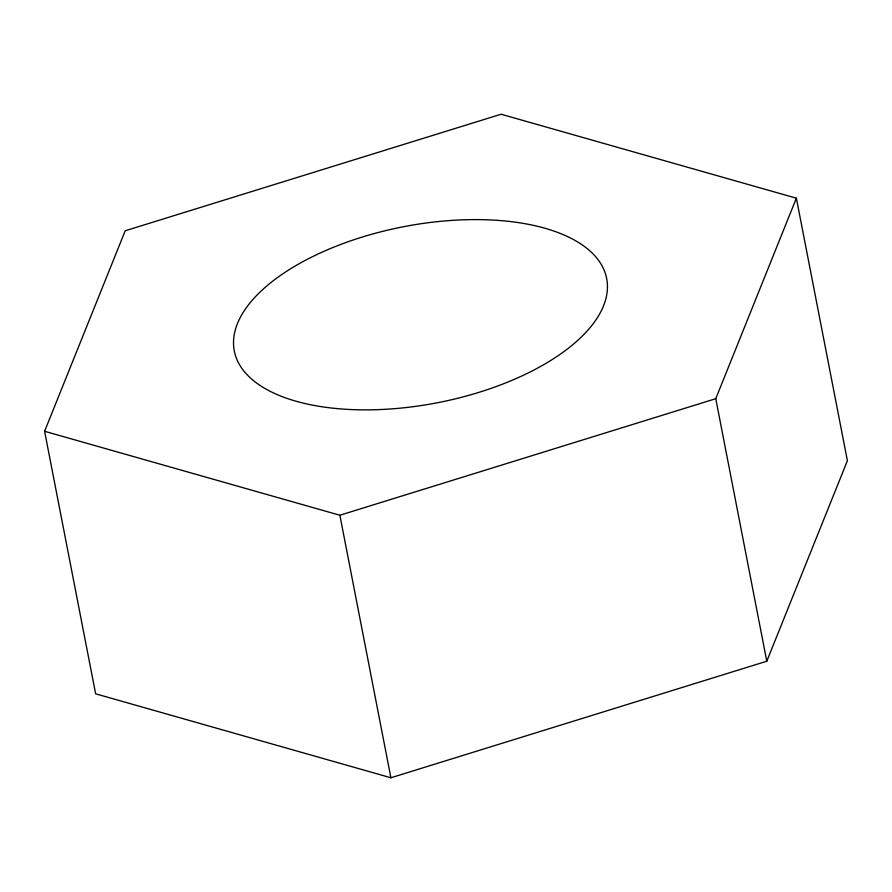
<?xml version="1.0" encoding="UTF-8"?>
<svg xmlns="http://www.w3.org/2000/svg" width="892" height="892" viewBox="0 0 892 892"><rect width="100%" height="100%" fill="white"/><g stroke="black" fill="none" stroke-linecap="round" stroke-linejoin="round"><path stroke-width="1.34" d="M44.6 431.282L125.215 230.772L501.092 114.232L796.366 198.191L847.4 460.718L766.786 661.228L390.908 777.768L95.634 693.809L44.6 431.282L339.874 515.241L715.763 398.702L796.366 198.191M715.763 398.702L766.786 661.228M339.874 515.241L390.908 777.768M336.329 408.525A189.661 89.624 -11 0 0 607.151 281.638A189.661 89.624 -11 0 0 317.976 254.042A189.661 89.624 -11 0 0 336.329 408.525"/></g></svg>
